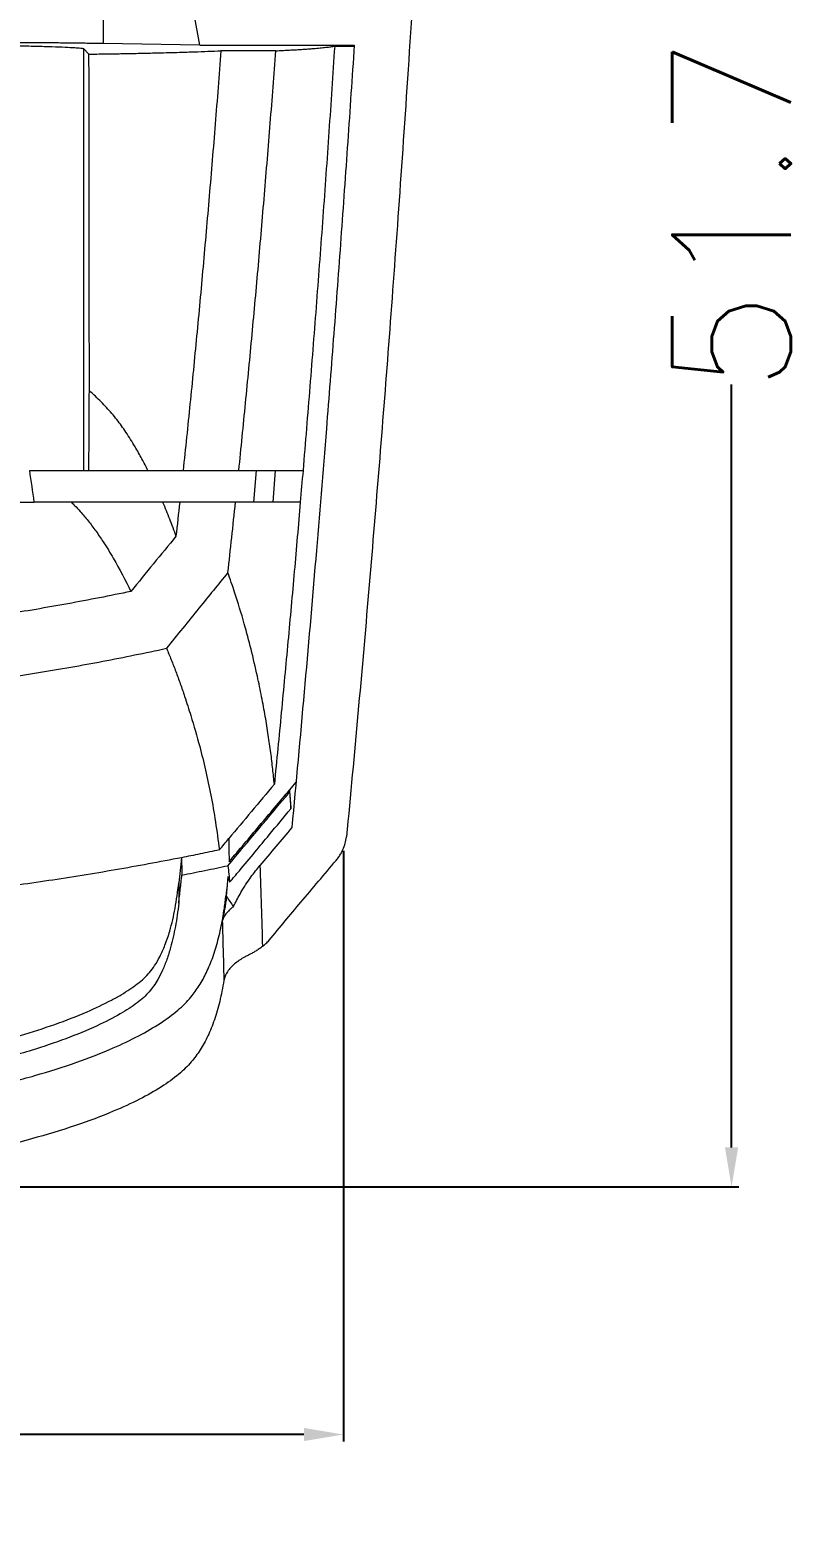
# Model space of a CAD drawing. Header units: inches. Extents: x 1631 to 3663, y 1126 to 1454.
# Drawn here: x 2415.83 to 2435.55, y 1248.01 to 1285.5 of the extents above; entities that cross this region are included whole.
import ezdxf

# ---------------------------------------------------------------- set-up
doc = ezdxf.new("R2010")
doc.units = ezdxf.units.IN
doc.header["$LTSCALE"] = 15
doc.styles.get("Standard").update_dxf_attribs({"font": 'txt', "bigfont": 'gbcbig.shx'})
doc.dimstyles.new('3', dxfattribs={"dimtxt": 3, "dimasz": 1, "dimexe": 0.18, "dimexo": 0.0625, "dimgap": 0.09, "dimtad": 0, "dimdsep": 46, "dimtxsty": 'Standard', "dimcen": 1, "dimclrd": 3, "dimclre": 3, "dimadec": 0, "dimazin": 2, "dimtfac": 1, "dimtofl": 0, "dimtmove": 0, "dimatfit": 3, "dimfxl": 1, "dimtolj": 1, "dimtzin": 0, "dimarcsym": 0})

# ---------------------------------------------------------------- blocks, each defined once
blk = doc.blocks.new('*D273')
at = {"color": 3, "lineweight": -2}
for p, q in [((2386.399, 1264.735), (2386.399, 1249.795)), ((2423.764, 1264.735), (2423.764, 1249.795)), ((2387.399, 1249.975), (2398.992, 1249.975)), ((2422.764, 1249.975), (2411.172, 1249.975))]:
    blk.add_line(p, q, dxfattribs=at)
at = {"color": 3}
for points in [[(2387.399, 1250.141), (2387.399, 1249.808), (2386.399, 1249.975)], [(2422.764, 1250.141), (2422.764, 1249.808), (2423.764, 1249.975)]]:
    blk.add_solid(points, dxfattribs=at)
at = {"layer": 'Defpoints', "color": 0}
for p in [(2386.399, 1264.797), (2423.764, 1264.797), (2423.764, 1249.975)]:
    blk.add_point(p, dxfattribs=at)
at = {"color": 0, "insert": (2405.082, 1249.975), "char_height": 3, "attachment_point": 5}
blk.add_mtext('\\A1;37.36', dxfattribs=at)
blk = doc.blocks.new('*D275')
at = {"color": 3, "lineweight": -2}
for p, q in [((2405.107, 1285.167), (2405.107, 1342.416)), ((2406.107, 1342.236), (2410.593, 1342.236)), ((2426.26, 1342.236), (2421.773, 1342.236)), ((2427.26, 1339.332), (2427.26, 1342.416))]:
    blk.add_line(p, q, dxfattribs=at)
at = {"color": 3}
for points in [[(2406.107, 1342.402), (2406.107, 1342.069), (2405.107, 1342.236)], [(2426.26, 1342.402), (2426.26, 1342.069), (2427.26, 1342.236)]]:
    blk.add_solid(points, dxfattribs=at)
at = {"layer": 'Defpoints', "color": 0}
for p in [(2427.26, 1342.236), (2427.26, 1339.27), (2405.107, 1285.104)]:
    blk.add_point(p, dxfattribs=at)
at = {"color": 0, "insert": (2416.183, 1342.236), "char_height": 3, "attachment_point": 5}
blk.add_mtext('\\A1;22.15', dxfattribs=at)
blk = doc.blocks.new('*D276')
at = {"color": 3, "lineweight": -2}
for p, q in [((2421.067, 1307.996), (2433.765, 1307.996)), ((2433.585, 1306.996), (2433.585, 1287.706)), ((2433.585, 1257.236), (2433.585, 1276.526)), ((2405.17, 1256.236), (2433.765, 1256.236))]:
    blk.add_line(p, q, dxfattribs=at)
at = {"color": 3}
for points in [[(2433.418, 1306.996), (2433.751, 1306.996), (2433.585, 1307.996)], [(2433.418, 1257.236), (2433.751, 1257.236), (2433.585, 1256.236)]]:
    blk.add_solid(points, dxfattribs=at)
at = {"layer": 'Defpoints', "color": 0}
for p in [(2421.005, 1307.996), (2433.585, 1307.996), (2405.107, 1256.236)]:
    blk.add_point(p, dxfattribs=at)
at = {"color": 0, "insert": (2433.585, 1282.116), "char_height": 3, "attachment_point": 5, "rotation": 90}
blk.add_mtext('\\A1;51.76', dxfattribs=at)

msp = doc.modelspace()

# ---------------------------------------------------------------- linework, layer by layer
at = {"color": 7, "linetype": 'Continuous', "lineweight": 15}
for p, q in [((2417.683, 1285.857), (2417.683, 1285.152)), ((2420.133, 1285.109), (2419.988, 1285.897)), ((2420.133, 1285.109), (2417.683, 1285.152)), ((2420.133, 1285.109), (2424.038, 1285.109)), ((2423.543, 1285.088), (2424.037, 1285.088)), ((2417.189, 1285.024), (2417.327, 1284.886)), ((2417.189, 1285.024), (2417.189, 1274.354)), ((2422.056, 1284.97), (2420.665, 1284.97)), ((2415.827, 1274.354), (2421.554, 1274.354)), ((2421.554, 1274.354), (2421.489, 1273.554)), ((2421.554, 1274.354), (2422.048, 1274.354)), ((2421.983, 1273.554), (2422.048, 1274.354)), ((2422.048, 1274.354), (2422.742, 1274.354)), ((2421.489, 1273.554), (2415.944, 1273.554)), ((2421.983, 1273.554), (2421.489, 1273.554)), ((2422.674, 1273.554), (2421.983, 1273.554)), ((2422.401, 1266.222), (2422.407, 1266.281)), ((2420.808, 1263.58), (2420.846, 1264.083)), ((2419.598, 1263.923), (2419.598, 1263.414)), ((2420.794, 1263.614), (2420.794, 1263.483)), ((2420.794, 1263.483), (2420.808, 1263.58))]:
    msp.add_line(p, q, dxfattribs=at)
for points, knots in [([(2425.857, 1291.918), (2425.697, 1289.101), (2425.533, 1286.47), (2425.29, 1282.829), (2425.209, 1281.668), (2425.049, 1279.439), (2424.97, 1278.375), (2424.812, 1276.304), (2424.733, 1275.296), (2424.57, 1273.289), (2424.487, 1272.288), (2424.315, 1270.267), (2424.225, 1269.246), (2424.039, 1267.18), (2423.942, 1266.136), (2423.842, 1265.089)], [0, 0, 0, 0, 0.25, 0.25, 0.375, 0.375, 0.5, 0.5, 0.625, 0.625, 0.75, 0.75, 0.875, 0.875, 1, 1, 1, 1]), ([(2408.331, 1285.131), (2408.414, 1285.131), (2408.58, 1285.132), (2408.833, 1285.134), (2409.087, 1285.135), (2409.344, 1285.136), (2409.602, 1285.136), (2410.036, 1285.137), (2410.648, 1285.138), (2411.431, 1285.136), (2412.201, 1285.134), (2413.195, 1285.128), (2414.356, 1285.117), (2415.341, 1285.102), (2415.991, 1285.088), (2416.403, 1285.076), (2416.735, 1285.064), (2416.954, 1285.052), (2417.087, 1285.042), (2417.164, 1285.033), (2417.18, 1285.027), (2417.189, 1285.024)], [0, 0, 0, 0, 0.020974, 0.041872, 0.062725, 0.083566, 0.104427, 0.125341, 0.188, 0.250479, 0.312881, 0.375385, 0.500013, 0.624641, 0.687102, 0.749544, 0.811973, 0.874681, 0.916419, 0.958105, 1, 1, 1, 1]), ([(2417.683, 1285.152), (2417.631, 1285.153), (2417.526, 1285.155), (2417.362, 1285.157), (2417.192, 1285.16), (2417.017, 1285.162), (2416.836, 1285.164), (2416.651, 1285.166), (2416.46, 1285.168), (2416.263, 1285.17), (2416.009, 1285.172), (2415.694, 1285.174), (2415.316, 1285.175), (2414.932, 1285.177), (2414.542, 1285.178), (2414.28, 1285.178), (2414.148, 1285.178)], [0, 0, 0, 0, 0.056048, 0.111726, 0.167139, 0.222393, 0.277596, 0.332856, 0.38828, 0.443974, 0.500044, 0.600641, 0.700311, 0.799676, 0.899365, 1, 1, 1, 1]), ([(2422.056, 1284.971), (2422.109, 1284.973), (2422.216, 1284.978), (2422.365, 1284.986), (2422.508, 1284.994), (2422.643, 1285.002), (2422.771, 1285.011), (2422.891, 1285.019), (2423.03, 1285.03), (2423.179, 1285.043), (2423.327, 1285.058), (2423.451, 1285.073), (2423.512, 1285.083), (2423.543, 1285.088)], [0, 0, 0, 0, 0.0681993, 0.1371777, 0.2069634, 0.2775841, 0.349066, 0.4214349, 0.4947152, 0.6201956, 0.746162, 0.8727266, 1, 1, 1, 1]), ([(2424.038, 1285.109), (2423.983, 1284.295), (2423.874, 1282.668), (2423.702, 1280.237), (2423.522, 1277.82), (2423.311, 1275.116), (2423.063, 1272.095), (2422.773, 1268.73), (2422.564, 1266.467), (2422.459, 1265.324)], [0, 0, 0, 0, 0.123112, 0.245727, 0.367718, 0.488954, 0.655351, 0.82601, 1, 1, 1, 1]), ([(2423.543, 1285.088), (2423.495, 1284.367), (2423.399, 1282.926), (2423.245, 1280.77), (2423.085, 1278.622), (2422.918, 1276.484), (2422.8, 1275.063), (2422.742, 1274.354)], [0, 0, 0, 0, 0.201214, 0.401999, 0.602181, 0.801577, 1, 1, 1, 1]), ([(2417.327, 1284.886), (2417.394, 1284.887), (2417.528, 1284.888), (2417.721, 1284.891), (2417.908, 1284.894), (2418.088, 1284.897), (2418.35, 1284.901), (2418.69, 1284.908), (2419.047, 1284.917), (2419.356, 1284.925), (2419.664, 1284.934), (2419.998, 1284.944), (2420.35, 1284.957), (2420.559, 1284.966), (2420.665, 1284.971)], [0, 0, 0, 0, 0.042193, 0.084006, 0.125484, 0.166677, 0.207634, 0.312404, 0.424706, 0.50694, 0.592547, 0.722939, 0.858642, 1, 1, 1, 1]), ([(2417.336, 1276.37), (2417.336, 1276.751), (2417.336, 1277.508), (2417.335, 1278.633), (2417.334, 1279.74), (2417.332, 1281.14), (2417.33, 1282.854), (2417.328, 1284.204), (2417.327, 1284.886)], [0, 0, 0, 0, 0.134159, 0.266129, 0.395917, 0.523534, 0.759247, 1, 1, 1, 1]), ([(2420.665, 1284.97), (2420.617, 1284.352), (2420.523, 1283.126), (2420.371, 1281.305), (2420.215, 1279.518), (2420.053, 1277.766), (2419.885, 1276.048), (2419.767, 1274.916), (2419.709, 1274.354)], [0, 0, 0, 0, 0.174374, 0.345661, 0.513863, 0.678984, 0.841028, 1, 1, 1, 1]), ([(2421.118, 1274.354), (2421.175, 1274.923), (2421.291, 1276.069), (2421.456, 1277.8), (2421.615, 1279.557), (2421.768, 1281.339), (2421.916, 1283.146), (2422.009, 1284.36), (2422.056, 1284.97)], [0, 0, 0, 0, 0.161143, 0.324491, 0.490047, 0.657816, 0.827799, 1, 1, 1, 1]), ([(2417.324, 1274.354), (2417.327, 1274.717), (2417.331, 1275.388), (2417.335, 1276.06), (2417.336, 1276.37)], [0, 0, 0, 0, 0.539796, 1, 1, 1, 1]), ([(2418.82, 1274.354), (2418.77, 1274.452), (2418.666, 1274.654), (2418.483, 1274.98), (2418.309, 1275.259), (2418.113, 1275.541), (2417.91, 1275.799), (2417.64, 1276.096), (2417.438, 1276.278), (2417.336, 1276.37)], [0, 0, 0, 0, 0.1337427, 0.2773237, 0.4527775, 0.5287616, 0.6868043, 0.8423895, 1, 1, 1, 1]), ([(2409.507, 1273.554), (2410.113, 1273.554), (2410.732, 1273.554), (2411.948, 1273.554), (2412.545, 1273.554), (2413.674, 1273.554), (2414.206, 1273.554), (2415.163, 1273.554), (2415.588, 1273.554), (2415.944, 1273.554)], [0, 0, 0, 0, 0.25, 0.25, 0.5, 0.5, 0.75, 0.75, 1, 1, 1, 1]), ([(2416.881, 1273.554), (2416.909, 1273.526), (2416.986, 1273.449), (2417.13, 1273.293), (2417.31, 1273.079), (2417.504, 1272.823), (2417.719, 1272.508), (2418.032, 1272), (2418.246, 1271.578), (2418.389, 1271.298)], [0, 0, 0, 0, 0.04144, 0.113981, 0.223361, 0.339567, 0.460252, 0.641001, 1, 1, 1, 1]), ([(2419.19, 1273.554), (2419.248, 1273.415), (2419.367, 1273.127), (2419.474, 1272.839), (2419.528, 1272.691)], [0, 0, 0, 0, 0.4863776, 1, 1, 1, 1]), ([(2420.842, 1271.772), (2420.875, 1272.068), (2420.94, 1272.661), (2421.003, 1273.256), (2421.034, 1273.554)], [0, 0, 0, 0, 0.497311, 1, 1, 1, 1]), ([(2422.674, 1273.555), (2422.623, 1272.971), (2422.522, 1271.796), (2422.361, 1270.023), (2422.193, 1268.228), (2422.076, 1267.026), (2422.017, 1266.421)], [0, 0, 0, 0, 0.244836, 0.493387, 0.745251, 1, 1, 1, 1]), ([(2419.528, 1272.691), (2419.338, 1272.46), (2418.956, 1271.997), (2418.578, 1271.531), (2418.388, 1271.298)], [0, 0, 0, 0, 0.499139, 1, 1, 1, 1]), ([(2420.842, 1271.772), (2420.597, 1271.473), (2420.077, 1270.836), (2419.561, 1270.196), (2419.288, 1269.858)], [0, 0, 0, 0, 0.470779, 1, 1, 1, 1]), ([(2422.017, 1266.421), (2422.004, 1266.548), (2421.978, 1266.81), (2421.928, 1267.224), (2421.865, 1267.668), (2421.788, 1268.14), (2421.697, 1268.637), (2421.579, 1269.203), (2421.435, 1269.818), (2421.246, 1270.526), (2421.051, 1271.173), (2420.9, 1271.607), (2420.842, 1271.772)], [0, 0, 0, 0, 0.07621, 0.157906, 0.244381, 0.334915, 0.428792, 0.525304, 0.650862, 0.767456, 0.911175, 1, 1, 1, 1]), ([(2418.388, 1271.298), (2418.123, 1271.243), (2417.591, 1271.134), (2416.79, 1270.983), (2415.987, 1270.842), (2415.182, 1270.711), (2414.375, 1270.59), (2413.566, 1270.479), (2412.755, 1270.378), (2411.941, 1270.287), (2411.125, 1270.206), (2410.58, 1270.161), (2410.307, 1270.138)], [0, 0, 0, 0, 0.099731, 0.199477, 0.299255, 0.399082, 0.498974, 0.598948, 0.699022, 0.79921, 0.899531, 1, 1, 1, 1]), ([(2410.307, 1268.553), (2410.583, 1268.576), (2411.134, 1268.62), (2411.959, 1268.699), (2412.782, 1268.788), (2413.603, 1268.886), (2414.421, 1268.995), (2415.238, 1269.114), (2416.052, 1269.242), (2416.864, 1269.381), (2417.675, 1269.529), (2418.483, 1269.687), (2419.019, 1269.801), (2419.288, 1269.858)], [0, 0, 0, 0, 0.091355, 0.182578, 0.273683, 0.364685, 0.455597, 0.546434, 0.63721, 0.727941, 0.81864, 0.909321, 1, 1, 1, 1]), ([(2419.288, 1269.858), (2419.328, 1269.762), (2419.41, 1269.566), (2419.526, 1269.267), (2419.639, 1268.958), (2419.767, 1268.587), (2419.938, 1268.055), (2420.117, 1267.432), (2420.283, 1266.761), (2420.417, 1266.124), (2420.536, 1265.448), (2420.594, 1264.994), (2420.625, 1264.758)], [0, 0, 0, 0, 0.0540852, 0.1102316, 0.168494, 0.2289286, 0.3213155, 0.4723748, 0.5892884, 0.7155786, 0.8521486, 1, 1, 1, 1]), ([(2422.017, 1266.421), (2421.823, 1266.19), (2421.438, 1265.731), (2421.054, 1265.272), (2420.863, 1265.044)], [0, 0, 0, 0, 0.503155, 1, 1, 1, 1]), ([(2420.875, 1264.461), (2421.128, 1264.763), (2421.639, 1265.37), (2422.15, 1265.976), (2422.407, 1266.281)], [0, 0, 0, 0, 0.496968, 1, 1, 1, 1]), ([(2422.437, 1265.801), (2422.432, 1265.882), (2422.424, 1266.043), (2422.413, 1266.202), (2422.407, 1266.281)], [0, 0, 0, 0, 0.501476, 1, 1, 1, 1]), ([(2420.885, 1263.941), (2420.967, 1264.038), (2421.182, 1264.292), (2421.516, 1264.692), (2421.95, 1265.216), (2422.253, 1265.581), (2422.437, 1265.801)], [0, 0, 0, 0, 0.1581146, 0.412613, 0.6453453, 1, 1, 1, 1]), ([(2420.863, 1265.044), (2420.865, 1264.994), (2420.868, 1264.895), (2420.869, 1264.748), (2420.869, 1264.604), (2420.873, 1264.508), (2420.875, 1264.461)], [0, 0, 0, 0, 0.255396, 0.508935, 0.757902, 1, 1, 1, 1]), ([(2423.581, 1264.495), (2423.603, 1264.523), (2423.648, 1264.579), (2423.705, 1264.672), (2423.762, 1264.786), (2423.813, 1264.925), (2423.833, 1265.034), (2423.842, 1265.089)], [0, 0, 0, 0, 0.1628665, 0.326514, 0.4924256, 0.7473283, 1, 1, 1, 1]), ([(2419.668, 1264.563), (2419.39, 1264.51), (2418.833, 1264.402), (2417.995, 1264.253), (2417.154, 1264.112), (2416.309, 1263.981), (2415.46, 1263.858), (2414.609, 1263.746), (2413.754, 1263.642), (2412.896, 1263.549), (2412.036, 1263.465), (2411.172, 1263.39), (2410.596, 1263.349), (2410.307, 1263.328)], [0, 0, 0, 0, 0.089928, 0.18006, 0.270394, 0.360927, 0.451656, 0.542578, 0.633692, 0.724993, 0.81648, 0.90815, 1, 1, 1, 1]), ([(2419.668, 1264.563), (2419.656, 1264.454), (2419.633, 1264.238), (2419.61, 1264.027), (2419.598, 1263.923)], [0, 0, 0, 0, 0.505241, 1, 1, 1, 1]), ([(2420.625, 1264.758), (2420.463, 1264.724), (2420.144, 1264.658), (2419.825, 1264.594), (2419.668, 1264.563)], [0, 0, 0, 0, 0.508575, 1, 1, 1, 1]), ([(2421.885, 1262.478), (2422.152, 1262.797), (2422.717, 1263.47), (2423.283, 1264.142), (2423.581, 1264.495)], [0, 0, 0, 0, 0.47458, 1, 1, 1, 1]), ([(2419.598, 1263.414), (2419.611, 1263.53), (2419.638, 1263.764), (2419.664, 1264.003), (2419.677, 1264.123)], [0, 0, 0, 0, 0.4998778, 1, 1, 1, 1]), ([(2419.677, 1264.123), (2419.871, 1264.161), (2420.259, 1264.238), (2420.647, 1264.319), (2420.841, 1264.36)], [0, 0, 0, 0, 0.500049, 1, 1, 1, 1]), ([(2420.846, 1264.083), (2420.837, 1264.004), (2420.82, 1263.847), (2420.802, 1263.692), (2420.794, 1263.614)], [0, 0, 0, 0, 0.500417, 1, 1, 1, 1]), ([(2420.981, 1263.323), (2421.001, 1263.363), (2421.046, 1263.456), (2421.126, 1263.603), (2421.21, 1263.747), (2421.308, 1263.903), (2421.414, 1264.06), (2421.536, 1264.225), (2421.615, 1264.322), (2421.652, 1264.366)], [0, 0, 0, 0, 0.10767, 0.255647, 0.406101, 0.510826, 0.696869, 0.859871, 1, 1, 1, 1]), ([(2421.652, 1264.366), (2421.663, 1264.023), (2421.686, 1263.34), (2421.706, 1262.656), (2421.715, 1262.315)], [0, 0, 0, 0, 0.501548, 1, 1, 1, 1]), ([(2405.107, 1258.815), (2405.341, 1258.815), (2405.805, 1258.817), (2406.494, 1258.83), (2407.17, 1258.85), (2407.835, 1258.879), (2408.487, 1258.916), (2409.127, 1258.961), (2410.133, 1259.047), (2411.483, 1259.201), (2413.038, 1259.453), (2414.404, 1259.741), (2415.507, 1260.031), (2416.464, 1260.339), (2417.236, 1260.637), (2417.787, 1260.899), (2418.14, 1261.094), (2418.427, 1261.274), (2418.676, 1261.462), (2418.87, 1261.666), (2419.003, 1261.849), (2419.134, 1262.078), (2419.263, 1262.369), (2419.397, 1262.776), (2419.518, 1263.295), (2419.571, 1263.707), (2419.598, 1263.923)], [0, 0, 0, 0, 0.037629, 0.074574, 0.110867, 0.146528, 0.181569, 0.215995, 0.24981, 0.344281, 0.434907, 0.504778, 0.571731, 0.622504, 0.672681, 0.712813, 0.730196, 0.746567, 0.77656, 0.791954, 0.808605, 0.83029, 0.857884, 0.891094, 0.943168, 1, 1, 1, 1]), ([(2419.598, 1263.414), (2419.586, 1263.313), (2419.562, 1263.115), (2419.515, 1262.828), (2419.46, 1262.555), (2419.391, 1262.276), (2419.304, 1261.998), (2419.196, 1261.728), (2419.084, 1261.503), (2418.969, 1261.321), (2418.853, 1261.169), (2418.714, 1261.028), (2418.482, 1260.836), (2418.096, 1260.59), (2417.491, 1260.282), (2416.742, 1259.975), (2415.796, 1259.656), (2414.695, 1259.353), (2413.311, 1259.048), (2411.722, 1258.781), (2410.168, 1258.597), (2408.787, 1258.483), (2407.596, 1258.415), (2406.365, 1258.373), (2405.531, 1258.368), (2405.107, 1258.365)], [0, 0, 0, 0, 0.026747, 0.052597, 0.077544, 0.101524, 0.129798, 0.155331, 0.17826, 0.194344, 0.208885, 0.223349, 0.238112, 0.270865, 0.310198, 0.360082, 0.410568, 0.47819, 0.548893, 0.642123, 0.739551, 0.80157, 0.865612, 0.931719, 1, 1, 1, 1]), ([(2420.699, 1262.958), (2420.703, 1262.981), (2420.713, 1263.036), (2420.731, 1263.147), (2420.752, 1263.29), (2420.775, 1263.451), (2420.787, 1263.56), (2420.794, 1263.614)], [0, 0, 0, 0, 0.102545, 0.254167, 0.504414, 0.754563, 1, 1, 1, 1]), ([(2420.794, 1263.483), (2420.788, 1263.44), (2420.775, 1263.352), (2420.752, 1263.219), (2420.73, 1263.103), (2420.712, 1263.018), (2420.703, 1262.974), (2420.699, 1262.958)], [0, 0, 0, 0, 0.240841, 0.501809, 0.751261, 0.908229, 1, 1, 1, 1]), ([(2420.981, 1263.323), (2420.962, 1263.309), (2420.925, 1263.28), (2420.875, 1263.234), (2420.83, 1263.188), (2420.778, 1263.126), (2420.727, 1263.047), (2420.709, 1262.985), (2420.7, 1262.954)], [0, 0, 0, 0, 0.1255234, 0.2503895, 0.3753606, 0.5011978, 0.7496582, 1, 1, 1, 1]), ([(2405.107, 1257.778), (2405.358, 1257.779), (2405.85, 1257.781), (2406.575, 1257.795), (2407.274, 1257.817), (2407.945, 1257.846), (2408.59, 1257.883), (2409.208, 1257.926), (2410.246, 1258.012), (2411.66, 1258.169), (2413.316, 1258.432), (2414.736, 1258.727), (2415.933, 1259.035), (2416.995, 1259.371), (2417.874, 1259.711), (2418.581, 1260.046), (2419.133, 1260.366), (2419.58, 1260.695), (2419.902, 1261.016), (2420.131, 1261.338), (2420.313, 1261.673), (2420.469, 1262.056), (2420.602, 1262.488), (2420.665, 1262.799), (2420.698, 1262.962)], [0, 0, 0, 0, 0.038527, 0.075689, 0.111491, 0.145937, 0.179033, 0.210784, 0.241198, 0.339409, 0.429973, 0.50054, 0.565256, 0.624498, 0.678754, 0.719841, 0.757606, 0.792676, 0.825832, 0.853277, 0.884231, 0.918909, 0.957462, 1, 1, 1, 1]), ([(2420.699, 1262.958), (2420.704, 1262.795), (2420.718, 1262.295), (2420.731, 1261.795), (2420.739, 1261.457)], [0, 0, 0, 0, 0.325556, 1, 1, 1, 1]), ([(2421.715, 1262.315), (2421.688, 1262.295), (2421.634, 1262.255), (2421.549, 1262.202), (2421.466, 1262.154), (2421.385, 1262.11), (2421.333, 1262.084), (2421.307, 1262.071)], [0, 0, 0, 0, 0.213647, 0.420489, 0.620345, 0.813366, 1, 1, 1, 1]), ([(2421.715, 1262.315), (2421.746, 1262.34), (2421.807, 1262.39), (2421.859, 1262.448), (2421.885, 1262.478)], [0, 0, 0, 0, 0.497199, 1, 1, 1, 1]), ([(2421.307, 1262.071), (2421.285, 1262.06), (2421.242, 1262.037), (2421.179, 1262), (2421.1, 1261.948), (2421.009, 1261.878), (2420.91, 1261.784), (2420.827, 1261.679), (2420.765, 1261.567), (2420.748, 1261.494), (2420.739, 1261.457)], [0, 0, 0, 0, 0.069479, 0.139528, 0.210497, 0.352452, 0.495159, 0.664652, 0.831513, 1, 1, 1, 1]), ([(2420.739, 1261.457), (2420.724, 1261.366), (2420.693, 1261.189), (2420.637, 1260.933), (2420.573, 1260.692), (2420.502, 1260.466), (2420.424, 1260.255), (2420.338, 1260.058), (2420.244, 1259.874), (2420.144, 1259.704), (2420.036, 1259.546), (2419.912, 1259.391), (2419.769, 1259.237), (2419.532, 1259.022), (2419.157, 1258.754), (2418.598, 1258.44), (2417.872, 1258.108), (2416.96, 1257.768), (2415.473, 1257.32), (2413.079, 1256.795), (2410.651, 1256.488), (2408.663, 1256.339), (2407.522, 1256.281), (2406.329, 1256.243), (2405.527, 1256.239), (2405.107, 1256.236)], [0, 0, 0, 0, 0.023804, 0.046454, 0.067961, 0.088342, 0.107612, 0.125792, 0.142906, 0.158983, 0.174056, 0.188169, 0.204083, 0.219761, 0.253972, 0.291538, 0.332664, 0.387775, 0.448749, 0.576775, 0.763689, 0.819442, 0.878633, 0.936501, 1, 1, 1, 1])]:
    msp.add_open_spline(points, degree=3, knots=knots, dxfattribs=at)
for points in [[(2415.944, 1273.554), (2415.906, 1273.821), (2415.867, 1274.088), (2415.827, 1274.354)], [(2422.742, 1274.354), (2422.719, 1274.087), (2422.696, 1273.82), (2422.674, 1273.555)], [(2419.623, 1273.554), (2419.591, 1273.267), (2419.56, 1272.979), (2419.528, 1272.691)], [(2422.407, 1266.281), (2422.46, 1266.343), (2422.513, 1266.406), (2422.565, 1266.469)], [(2420.841, 1264.36), (2421.361, 1264.98), (2421.881, 1265.601), (2422.401, 1266.222)], [(2422.401, 1266.222), (2422.415, 1266.081), (2422.427, 1265.941), (2422.437, 1265.801)], [(2422.459, 1265.324), (2422.19, 1265.003), (2421.921, 1264.684), (2421.652, 1264.366)], [(2420.625, 1264.758), (2420.704, 1264.853), (2420.784, 1264.948), (2420.863, 1265.044)], [(2419.668, 1264.563), (2419.671, 1264.417), (2419.674, 1264.27), (2419.677, 1264.123)], [(2420.841, 1264.36), (2420.857, 1264.219), (2420.872, 1264.079), (2420.885, 1263.941)], [(2420.846, 1264.083), (2420.859, 1264.036), (2420.872, 1263.988), (2420.885, 1263.941)], [(2420.808, 1263.58), (2420.865, 1263.494), (2420.923, 1263.409), (2420.981, 1263.323)]]:
    msp.add_open_spline(points, degree=3, dxfattribs=at)

# ---------------------------------------------------------------- dimensions: what is measured, and where the dimension line sits
for base, p1, p2, picture, middle in [((2427.26, 1342.236), (2405.107, 1285.104), (2427.26, 1339.27), '*D275', (2416.183, 1342.236)), ((2423.7636, 1249.9747), (2386.3994, 1264.7971), (2423.7636, 1264.7971), '*D273', (2405.0815, 1249.9747))]:
    dim = msp.add_linear_dim(base=base, p1=p1, p2=p2, dimstyle='3')
    dim.commit()
    dim.dimension.update_dxf_attribs({"geometry": picture, "text_midpoint": middle})
dim = msp.add_linear_dim(base=(2433.585, 1307.996), p1=(2405.107, 1256.236), p2=(2421.005, 1307.996), angle=90, dimstyle='3')
dim.commit()
dim.dimension.update_dxf_attribs({"geometry": '*D276', "text_midpoint": (2433.585, 1282.116)})

doc.saveas('drawing.dxf')
